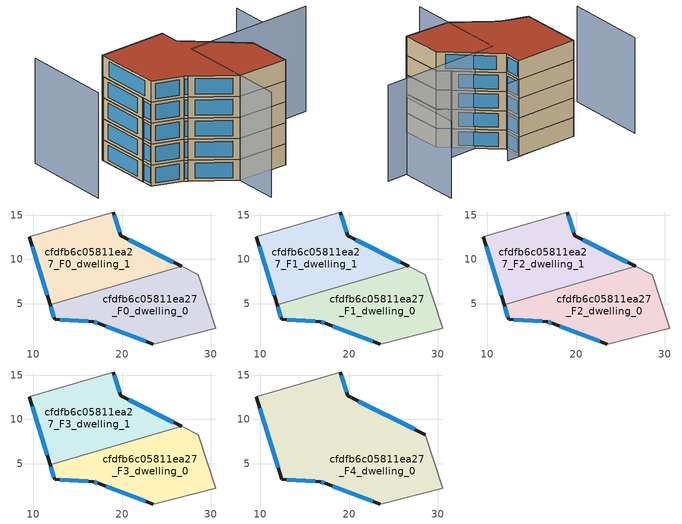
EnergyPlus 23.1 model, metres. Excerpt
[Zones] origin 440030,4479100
cfdfb6c05811ea27_F0_dwelling_0
 floor ground (EU_floor_Construction): 30.56,2.28 28.58,8.28 26.71,9.22 11.92,4.88 12.41,3.28 16.79,3.01 17.3,2.82 23.51,0.49 z0
 wall outside (EU_wall_Construction): 23.51,0.49 17.3,2.82 16.79,3.01 12.41,3.28 11.92,4.88 z0:3
 wall adiabatic (EU_wall_Construction): 26.71,9.22 28.58,8.28 30.56,2.28 23.51,0.49 z0:3
 wall to cfdfb6c05811ea27_F0_dwelling_1 (EU_wall_Construction): 11.92,4.88 26.71,9.22 z0:3
 window (EU_Window_Construction): 22.64,0.82 18.16,2.5 / 17.23,2.85 16.86,2.98 / 16.18,3.05 13.02,3.24 / 12.34,3.5 11.99,4.66 z0.42:2.58
cfdfb6c05811ea27_F0_dwelling_1
 floor ground (EU_floor_Construction): 26.71,9.22 19.83,12.68 19.02,15.34 9.55,12.56 11.92,4.88 z0
 wall outside (EU_wall_Construction): 11.92,4.88 9.55,12.56 / 19.02,15.34 19.83,12.68 26.71,9.22 z0:3
 wall adiabatic (EU_wall_Construction): 9.55,12.56 19.02,15.34 z0:3
 window (EU_Window_Construction): 20.78,12.2 25.75,9.7 / 11.59,5.95 9.88,11.5 / 19.13,14.97 19.72,13.05 z0.42:2.58
cfdfb6c05811ea27_F1_dwelling_0
 floor to cfdfb6c05811ea27_F0_dwelling_0 (EU_floor_Construction): 30.56,2.28 28.58,8.28 26.71,9.22 11.92,4.88 12.41,3.28 16.79,3.01 17.3,2.82 23.5,0.49 z3
 wall outside (EU_wall_Construction): 23.51,0.49 17.3,2.82 16.79,3.01 12.41,3.28 11.92,4.88 z3:6
 wall adiabatic (EU_wall_Construction): 26.71,9.22 28.58,8.28 30.56,2.28 23.51,0.49 z3:6
 wall to cfdfb6c05811ea27_F1_dwelling_1 (EU_wall_Construction): 11.92,4.88 26.71,9.22 z3:6
 window (EU_Window_Construction): 22.64,0.82 18.16,2.5 / 17.23,2.85 16.86,2.98 / 16.18,3.05 13.02,3.24 / 12.34,3.5 11.99,4.66 z3.42:5.58
cfdfb6c05811ea27_F1_dwelling_1
 floor to cfdfb6c05811ea27_F0_dwelling_1 (EU_floor_Construction): 26.71,9.22 19.83,12.68 19.02,15.34 9.55,12.56 11.92,4.88 z3
 wall outside (EU_wall_Construction): 11.92,4.88 9.55,12.56 / 19.02,15.34 19.83,12.68 26.71,9.22 z3:6
 wall adiabatic (EU_wall_Construction): 9.55,12.56 19.02,15.34 z3:6
 window (EU_Window_Construction): 20.78,12.2 25.75,9.7 / 11.59,5.95 9.88,11.5 / 19.13,14.97 19.72,13.05 z3.42:5.58
cfdfb6c05811ea27_F2_dwelling_0
 floor to cfdfb6c05811ea27_F1_dwelling_0 (EU_floor_Construction): 30.56,2.28 28.58,8.28 26.71,9.22 11.92,4.88 12.41,3.28 16.79,3.01 17.3,2.82 23.5,0.49 z6
 wall outside (EU_wall_Construction): 23.51,0.49 17.3,2.82 16.79,3.01 12.41,3.28 11.92,4.88 z6:9
 wall adiabatic (EU_wall_Construction): 26.71,9.22 28.58,8.28 30.56,2.28 23.51,0.49 z6:9
 wall to cfdfb6c05811ea27_F2_dwelling_1 (EU_wall_Construction): 11.92,4.88 26.71,9.22 z6:9
 window (EU_Window_Construction): 22.64,0.82 18.16,2.5 / 17.23,2.85 16.86,2.98 / 16.18,3.05 13.02,3.24 / 12.34,3.5 11.99,4.66 z6.42:8.58
cfdfb6c05811ea27_F2_dwelling_1
 floor to cfdfb6c05811ea27_F1_dwelling_1 (EU_floor_Construction): 26.71,9.22 19.83,12.68 19.02,15.34 9.55,12.56 11.92,4.88 z6
 wall outside (EU_wall_Construction): 11.92,4.88 9.55,12.56 / 19.02,15.34 19.83,12.68 26.71,9.22 z6:9
 wall adiabatic (EU_wall_Construction): 9.55,12.56 19.02,15.34 z6:9
 window (EU_Window_Construction): 20.78,12.2 25.75,9.7 / 11.59,5.95 9.88,11.5 / 19.13,14.97 19.72,13.05 z6.42:8.58
cfdfb6c05811ea27_F3_dwelling_0
 floor to cfdfb6c05811ea27_F2_dwelling_0 (EU_floor_Construction): 30.56,2.28 28.58,8.28 26.71,9.22 11.92,4.88 12.41,3.28 16.79,3.01 17.3,2.82 23.5,0.49 z9
 wall outside (EU_wall_Construction): 23.51,0.49 17.3,2.82 16.79,3.01 12.41,3.28 11.92,4.88 z9:12
 wall adiabatic (EU_wall_Construction): 26.71,9.22 28.58,8.28 30.56,2.28 23.51,0.49 z9:12
 wall to cfdfb6c05811ea27_F3_dwelling_1 (EU_wall_Construction): 11.92,4.88 26.71,9.22 z9:12
 window (EU_Window_Construction): 22.64,0.82 18.16,2.5 / 17.23,2.85 16.86,2.98 / 16.18,3.05 13.02,3.24 / 12.34,3.5 11.99,4.66 z9.42:11.58
cfdfb6c05811ea27_F3_dwelling_1
 floor to cfdfb6c05811ea27_F2_dwelling_1 (EU_floor_Construction): 26.71,9.22 19.83,12.68 19.02,15.34 9.55,12.56 11.92,4.88 z9
 wall outside (EU_wall_Construction): 11.92,4.88 9.55,12.56 / 19.02,15.34 19.83,12.68 26.71,9.22 z9:12
 wall adiabatic (EU_wall_Construction): 9.55,12.56 19.02,15.34 z9:12
 window (EU_Window_Construction): 20.78,12.2 25.75,9.7 / 11.59,5.95 9.88,11.5 / 19.13,14.97 19.72,13.05 z9.42:11.58
cfdfb6c05811ea27_F4_dwelling_0
 floor to cfdfb6c05811ea27_F3_dwelling_0 (EU_floor_Construction): 30.56,2.28 28.58,8.28 26.71,9.22 11.92,4.88 12.41,3.28 16.79,3.01 17.3,2.82 23.5,0.49 z12
 floor to cfdfb6c05811ea27_F3_dwelling_1 (EU_floor_Construction): 26.71,9.22 19.83,12.68 19.02,15.34 9.55,12.56 11.92,4.88 z12
 wall outside (EU_wall_Construction): 19.02,15.34 19.83,12.68 28.58,8.28 / 23.51,0.49 17.3,2.82 16.79,3.01 12.41,3.28 9.55,12.56 z12:15
 wall adiabatic (EU_wall_Construction): 9.55,12.56 19.02,15.34 / 28.58,8.28 30.56,2.28 23.51,0.49 z12:15
 window (EU_Window_Construction): 19.13,14.97 19.72,13.05 / 21.04,12.07 27.36,8.89 / 22.64,0.82 18.16,2.5 / 17.23,2.85 16.86,2.98 / 16.18,3.05 13.02,3.24 / 12.02,4.57 9.95,11.27 z12.42:14.58
 roof outside (EU_roof_Construction): 28.58,8.28 30.56,2.28 23.51,0.49 17.3,2.82 16.79,3.01 12.41,3.28 9.55,12.56 19.02,15.34 19.83,12.68 z15
shading: 25.32,-5.41 20.66,9.78 / 20.66,9.78 38.81,15.33 / 1.32,15.05 4.92,2.9 z0:15; 35.65,14.31 32.77,23.58 / 20.99,15.94 9.59,12.45 z0:12
[Building]
EU S2 Campaign: North Axis=0; Terrain=City; Solar Distribution=FullExterior
[Site:Location]
Madrid: Latitude=40.5; Longitude=-3.5; Time Zone=1; Elevation=609
[SizingPeriod:WeatherFileDays]
AnnualSizingPeriod: Begin Month=1; Begin Day of Month=1; End Month=12; End Day of Month=31; Day of Week for Start Day=Monday; Use Weather File Daylight Saving Period=No; Use Weather File Rain and Snow Indicators=No
[MATERIAL]
EU_InternalMass_Material: Roughness=MediumRough; Thickness=0.1; Conductivity=1; Density=1800; Specific Heat=900; Thermal Absorptance=0.9; Solar Absorptance=0.7; Visible Absorptance=0.7
[MATERIAL:NOMASS] Roughness=MediumRough; Thermal Absorptance=0.9; Solar Absorptance=0.7; Visible Absorptance=0.7
Name | Thermal Resistance
EU_wall_NoMass | 1.60022
EU_roof_NoMass | 1.57597
EU_floor_NoMass | 0.470652
[WINDOWMATERIAL:SIMPLEGLAZINGSYSTEM]
EU_Window_SimpleGlazing: UFactor=3.28802; Solar Heat Gain Coefficient=0.85; Visible Transmittance=0.85
[CONSTRUCTION]
EU_wall_Construction: EU_wall_NoMass
EU_roof_Construction: EU_roof_NoMass
EU_floor_Construction: EU_floor_NoMass
EU_InternalMass_Construction: EU_InternalMass_Material
EU_Window_Construction: EU_Window_SimpleGlazing
[ZONE] Type=1; Multiplier=1; Ceiling Height=autocalculate; Floor Area=autocalculate; Part of Total Floor Area=Yes
Name | Volume
cfdfb6c05811ea27_F0_dwelling_0 | 281.366
cfdfb6c05811ea27_F1_dwelling_0; cfdfb6c05811ea27_F2_dwelling_0; cfdfb6c05811ea27_F3_dwelling_0 | 281.367
cfdfb6c05811ea27_F4_dwelling_0 | 562.727
cfdfb6c05811ea27_F0_dwelling_1 | 281.364
cfdfb6c05811ea27_F1_dwelling_1; cfdfb6c05811ea27_F2_dwelling_1; cfdfb6c05811ea27_F3_dwelling_1 | 281.363
[INTERNALMASS] Construction=EU_InternalMass_Construction
Name | Zone or ZoneList | Surface Area
cfdfb6c05811ea27_F0_dwelling_0_EU_InternalMass | cfdfb6c05811ea27_F0_dwelling_0 | 93.7889
cfdfb6c05811ea27_F0_dwelling_1_EU_InternalMass | cfdfb6c05811ea27_F0_dwelling_1 | 93.7879
cfdfb6c05811ea27_F1_dwelling_0_EU_InternalMass | cfdfb6c05811ea27_F1_dwelling_0 | 93.7889
cfdfb6c05811ea27_F1_dwelling_1_EU_InternalMass | cfdfb6c05811ea27_F1_dwelling_1 | 93.7879
cfdfb6c05811ea27_F2_dwelling_0_EU_InternalMass | cfdfb6c05811ea27_F2_dwelling_0 | 93.7889
cfdfb6c05811ea27_F2_dwelling_1_EU_InternalMass | cfdfb6c05811ea27_F2_dwelling_1 | 93.7879
cfdfb6c05811ea27_F3_dwelling_0_EU_InternalMass | cfdfb6c05811ea27_F3_dwelling_0 | 93.7889
cfdfb6c05811ea27_F3_dwelling_1_EU_InternalMass | cfdfb6c05811ea27_F3_dwelling_1 | 93.7879
cfdfb6c05811ea27_F4_dwelling_0_EU_InternalMass | cfdfb6c05811ea27_F4_dwelling_0 | 187.576
[OTHEREQUIPMENT] Fuel Type=Electricity; Design Level Calculation Method=Watts/Area; Power per Zone Floor Area=1; Fraction Latent=0; Fraction Radiant=0; Fraction Lost=0; Carbon Dioxide Generation Rate=0; EndUse Subcategory=EU_Step8_InternalGains
Name | Zone or ZoneList or Space or SpaceList | Schedule
EU_Step8_InternalGain_cfdfb6c05811ea27_F0_dwelling_0_f000 | cfdfb6c05811ea27_F0_dwelling_0 | EU_Step8_GainSchedule_cfdfb6c05811ea27_F0_dwelling_0_f000
EU_Step8_InternalGain_cfdfb6c05811ea27_F0_dwelling_1_f000 | cfdfb6c05811ea27_F0_dwelling_1 | EU_Step8_GainSchedule_cfdfb6c05811ea27_F0_dwelling_1_f000
EU_Step8_InternalGain_cfdfb6c05811ea27_F1_dwelling_0_f000 | cfdfb6c05811ea27_F1_dwelling_0 | EU_Step8_GainSchedule_cfdfb6c05811ea27_F1_dwelling_0_f000
EU_Step8_InternalGain_cfdfb6c05811ea27_F1_dwelling_1_f000 | cfdfb6c05811ea27_F1_dwelling_1 | EU_Step8_GainSchedule_cfdfb6c05811ea27_F1_dwelling_1_f000
EU_Step8_InternalGain_cfdfb6c05811ea27_F2_dwelling_0_f000 | cfdfb6c05811ea27_F2_dwelling_0 | EU_Step8_GainSchedule_cfdfb6c05811ea27_F2_dwelling_0_f000
EU_Step8_InternalGain_cfdfb6c05811ea27_F2_dwelling_1_f000 | cfdfb6c05811ea27_F2_dwelling_1 | EU_Step8_GainSchedule_cfdfb6c05811ea27_F2_dwelling_1_f000
EU_Step8_InternalGain_cfdfb6c05811ea27_F3_dwelling_0_f000 | cfdfb6c05811ea27_F3_dwelling_0 | EU_Step8_GainSchedule_cfdfb6c05811ea27_F3_dwelling_0_f000
EU_Step8_InternalGain_cfdfb6c05811ea27_F3_dwelling_1_f000 | cfdfb6c05811ea27_F3_dwelling_1 | EU_Step8_GainSchedule_cfdfb6c05811ea27_F3_dwelling_1_f000
EU_Step8_InternalGain_cfdfb6c05811ea27_F4_dwelling_0_f000 | cfdfb6c05811ea27_F4_dwelling_0 | EU_Step8_GainSchedule_cfdfb6c05811ea27_F4_dwelling_0_f000
[ZONEVENTILATION:DESIGNFLOWRATE] Schedule=EU_AlwaysOn; Design Flow Rate Calculation Method=AirChanges/Hour; Air Changes per Hour=0.480704; Ventilation Type=Natural; Fan Pressure Rise=0; Fan Total Efficiency=1; Constant Term Coefficient=1; Temperature Term Coefficient=0; Velocity Term Coefficient=0; Velocity Squared Term Coefficient=0; Minimum Indoor Temperature=-100; Maximum Indoor Temperature=100; Delta Temperature=-100; Minimum Outdoor Temperature=-100; Maximum Outdoor Temperature=100; Maximum Wind Speed=40
Name | Zone or ZoneList or Space or SpaceList
EU_ConstantAir_cfdfb6c05811ea27_F0_dwelling_0 | cfdfb6c05811ea27_F0_dwelling_0
EU_ConstantAir_cfdfb6c05811ea27_F0_dwelling_1 | cfdfb6c05811ea27_F0_dwelling_1
EU_ConstantAir_cfdfb6c05811ea27_F1_dwelling_0 | cfdfb6c05811ea27_F1_dwelling_0
EU_ConstantAir_cfdfb6c05811ea27_F1_dwelling_1 | cfdfb6c05811ea27_F1_dwelling_1
EU_ConstantAir_cfdfb6c05811ea27_F2_dwelling_0 | cfdfb6c05811ea27_F2_dwelling_0
EU_ConstantAir_cfdfb6c05811ea27_F2_dwelling_1 | cfdfb6c05811ea27_F2_dwelling_1
EU_ConstantAir_cfdfb6c05811ea27_F3_dwelling_0 | cfdfb6c05811ea27_F3_dwelling_0
EU_ConstantAir_cfdfb6c05811ea27_F3_dwelling_1 | cfdfb6c05811ea27_F3_dwelling_1
EU_ConstantAir_cfdfb6c05811ea27_F4_dwelling_0 | cfdfb6c05811ea27_F4_dwelling_0
[HVACTEMPLATE:THERMOSTAT] Constant Heating Setpoint=20; Constant Cooling Setpoint=50
EU_HeatOnly_cfdfb6c05811ea27_F0_dwelling_0; EU_HeatOnly_cfdfb6c05811ea27_F0_dwelling_1; EU_HeatOnly_cfdfb6c05811ea27_F1_dwelling_0; EU_HeatOnly_cfdfb6c05811ea27_F1_dwelling_1; EU_HeatOnly_cfdfb6c05811ea27_F2_dwelling_0; EU_HeatOnly_cfdfb6c05811ea27_F2_dwelling_1; EU_HeatOnly_cfdfb6c05811ea27_F3_dwelling_0; EU_HeatOnly_cfdfb6c05811ea27_F3_dwelling_1; EU_HeatOnly_cfdfb6c05811ea27_F4_dwelling_0
[HVACTEMPLATE:ZONE:IDEALLOADSAIRSYSTEM] System Availability Schedule=EU_AlwaysOn; Maximum Heating Supply Air Temperature=50; Minimum Cooling Supply Air Temperature=13; Maximum Heating Supply Air Humidity Ratio=0.0156; Minimum Cooling Supply Air Humidity Ratio=0.0077; Heating Limit=NoLimit; Cooling Limit=NoLimit; Heating Availability Schedule=EU_AlwaysOn; Cooling Availability Schedule=EU_CoolingOff; Dehumidification Control Type=ConstantSensibleHeatRatio; Cooling Sensible Heat Ratio=0.7; Dehumidification Setpoint=60; Humidification Control Type=None; Humidification Setpoint=30; Outdoor Air Method=None; Outdoor Air Flow Rate per Person=0.00944; Outdoor Air Flow Rate per Zone Floor Area=0; Outdoor Air Flow Rate per Zone=0; Demand Controlled Ventilation Type=None; Outdoor Air Economizer Type=NoEconomizer; Heat Recovery Type=None; Sensible Heat Recovery Effectiveness=0.7; Latent Heat Recovery Effectiveness=0.65
Name | Template Thermostat
cfdfb6c05811ea27_F0_dwelling_0 | EU_HeatOnly_cfdfb6c05811ea27_F0_dwelling_0
cfdfb6c05811ea27_F0_dwelling_1 | EU_HeatOnly_cfdfb6c05811ea27_F0_dwelling_1
cfdfb6c05811ea27_F1_dwelling_0 | EU_HeatOnly_cfdfb6c05811ea27_F1_dwelling_0
cfdfb6c05811ea27_F1_dwelling_1 | EU_HeatOnly_cfdfb6c05811ea27_F1_dwelling_1
cfdfb6c05811ea27_F2_dwelling_0 | EU_HeatOnly_cfdfb6c05811ea27_F2_dwelling_0
cfdfb6c05811ea27_F2_dwelling_1 | EU_HeatOnly_cfdfb6c05811ea27_F2_dwelling_1
cfdfb6c05811ea27_F3_dwelling_0 | EU_HeatOnly_cfdfb6c05811ea27_F3_dwelling_0
cfdfb6c05811ea27_F3_dwelling_1 | EU_HeatOnly_cfdfb6c05811ea27_F3_dwelling_1
cfdfb6c05811ea27_F4_dwelling_0 | EU_HeatOnly_cfdfb6c05811ea27_F4_dwelling_0
[SIZING:ZONE] Zone Cooling Design Supply Air Temperature Input Method=SupplyAirTemperature; Zone Cooling Design Supply Air Temperature=13; Zone Heating Design Supply Air Temperature Input Method=SupplyAirTemperature; Zone Heating Design Supply Air Temperature=50; Zone Cooling Design Supply Air Humidity Ratio=0.008; Zone Heating Design Supply Air Humidity Ratio=0.008; Cooling Design Air Flow Method=DesignDay; Cooling Design Air Flow Rate=0; Cooling Minimum Air Flow per Zone Floor Area=0.000762; Cooling Minimum Air Flow=0; Cooling Minimum Air Flow Fraction=0.2; Heating Design Air Flow Method=DesignDay; Heating Design Air Flow Rate=0; Heating Maximum Air Flow per Zone Floor Area=0.002032; Heating Maximum Air Flow=0.141576; Heating Maximum Air Flow Fraction=0.3; Account for Dedicated Outdoor Air System=No; Dedicated Outdoor Air System Control Strategy=NeutralSupplyAir; Dedicated Outdoor Air Low Setpoint Temperature for Design=autosize; Dedicated Outdoor Air High Setpoint Temperature for Design=autosize; Zone Load Sizing Method=Sensible Load Only No Latent Load; Zone Latent Cooling Design Supply Air Humidity Ratio Input Method=HumidityRatioDifference; Zone Cooling Design Supply Air Humidity Ratio Difference=0.005; Zone Latent Heating Design Supply Air Humidity Ratio Input Method=HumidityRatioDifference; Zone Humidification Design Supply Air Humidity Ratio Difference=0.005
cfdfb6c05811ea27_F0_dwelling_0; cfdfb6c05811ea27_F0_dwelling_1; cfdfb6c05811ea27_F1_dwelling_0; cfdfb6c05811ea27_F1_dwelling_1; cfdfb6c05811ea27_F2_dwelling_0; cfdfb6c05811ea27_F2_dwelling_1; cfdfb6c05811ea27_F3_dwelling_0; cfdfb6c05811ea27_F3_dwelling_1; cfdfb6c05811ea27_F4_dwelling_0
[SCHEDULE:CONSTANT]
Name | Hourly Value
EU_AlwaysOn | 1
EU_CoolingOff | 0
[SCHEDULE:FILE] Column Number=1; Rows to Skip at Top=0; Number of Hours of Data=8760; Column Separator=Comma; Interpolate to Timestep=No; Minutes per Item=60; Adjust Schedule for Daylight Savings=Yes
Name | File
EU_Step8_GainSchedule_cfdfb6c05811ea27_F0_dwelling_0_f000 | ../../schedules/cfdfb6c05811ea27/cfdfb6c05811ea27_F0_dwelling_0_f000_gain.csv
EU_Step8_GainSchedule_cfdfb6c05811ea27_F0_dwelling_1_f000 | ../../schedules/cfdfb6c05811ea27/cfdfb6c05811ea27_F0_dwelling_1_f000_gain.csv
EU_Step8_GainSchedule_cfdfb6c05811ea27_F1_dwelling_0_f000 | ../../schedules/cfdfb6c05811ea27/cfdfb6c05811ea27_F1_dwelling_0_f000_gain.csv
EU_Step8_GainSchedule_cfdfb6c05811ea27_F1_dwelling_1_f000 | ../../schedules/cfdfb6c05811ea27/cfdfb6c05811ea27_F1_dwelling_1_f000_gain.csv
EU_Step8_GainSchedule_cfdfb6c05811ea27_F2_dwelling_0_f000 | ../../schedules/cfdfb6c05811ea27/cfdfb6c05811ea27_F2_dwelling_0_f000_gain.csv
EU_Step8_GainSchedule_cfdfb6c05811ea27_F2_dwelling_1_f000 | ../../schedules/cfdfb6c05811ea27/cfdfb6c05811ea27_F2_dwelling_1_f000_gain.csv
EU_Step8_GainSchedule_cfdfb6c05811ea27_F3_dwelling_0_f000 | ../../schedules/cfdfb6c05811ea27/cfdfb6c05811ea27_F3_dwelling_0_f000_gain.csv
EU_Step8_GainSchedule_cfdfb6c05811ea27_F3_dwelling_1_f000 | ../../schedules/cfdfb6c05811ea27/cfdfb6c05811ea27_F3_dwelling_1_f000_gain.csv
EU_Step8_GainSchedule_cfdfb6c05811ea27_F4_dwelling_0_f000 | ../../schedules/cfdfb6c05811ea27/cfdfb6c05811ea27_F4_dwelling_0_f000_gain.csv
